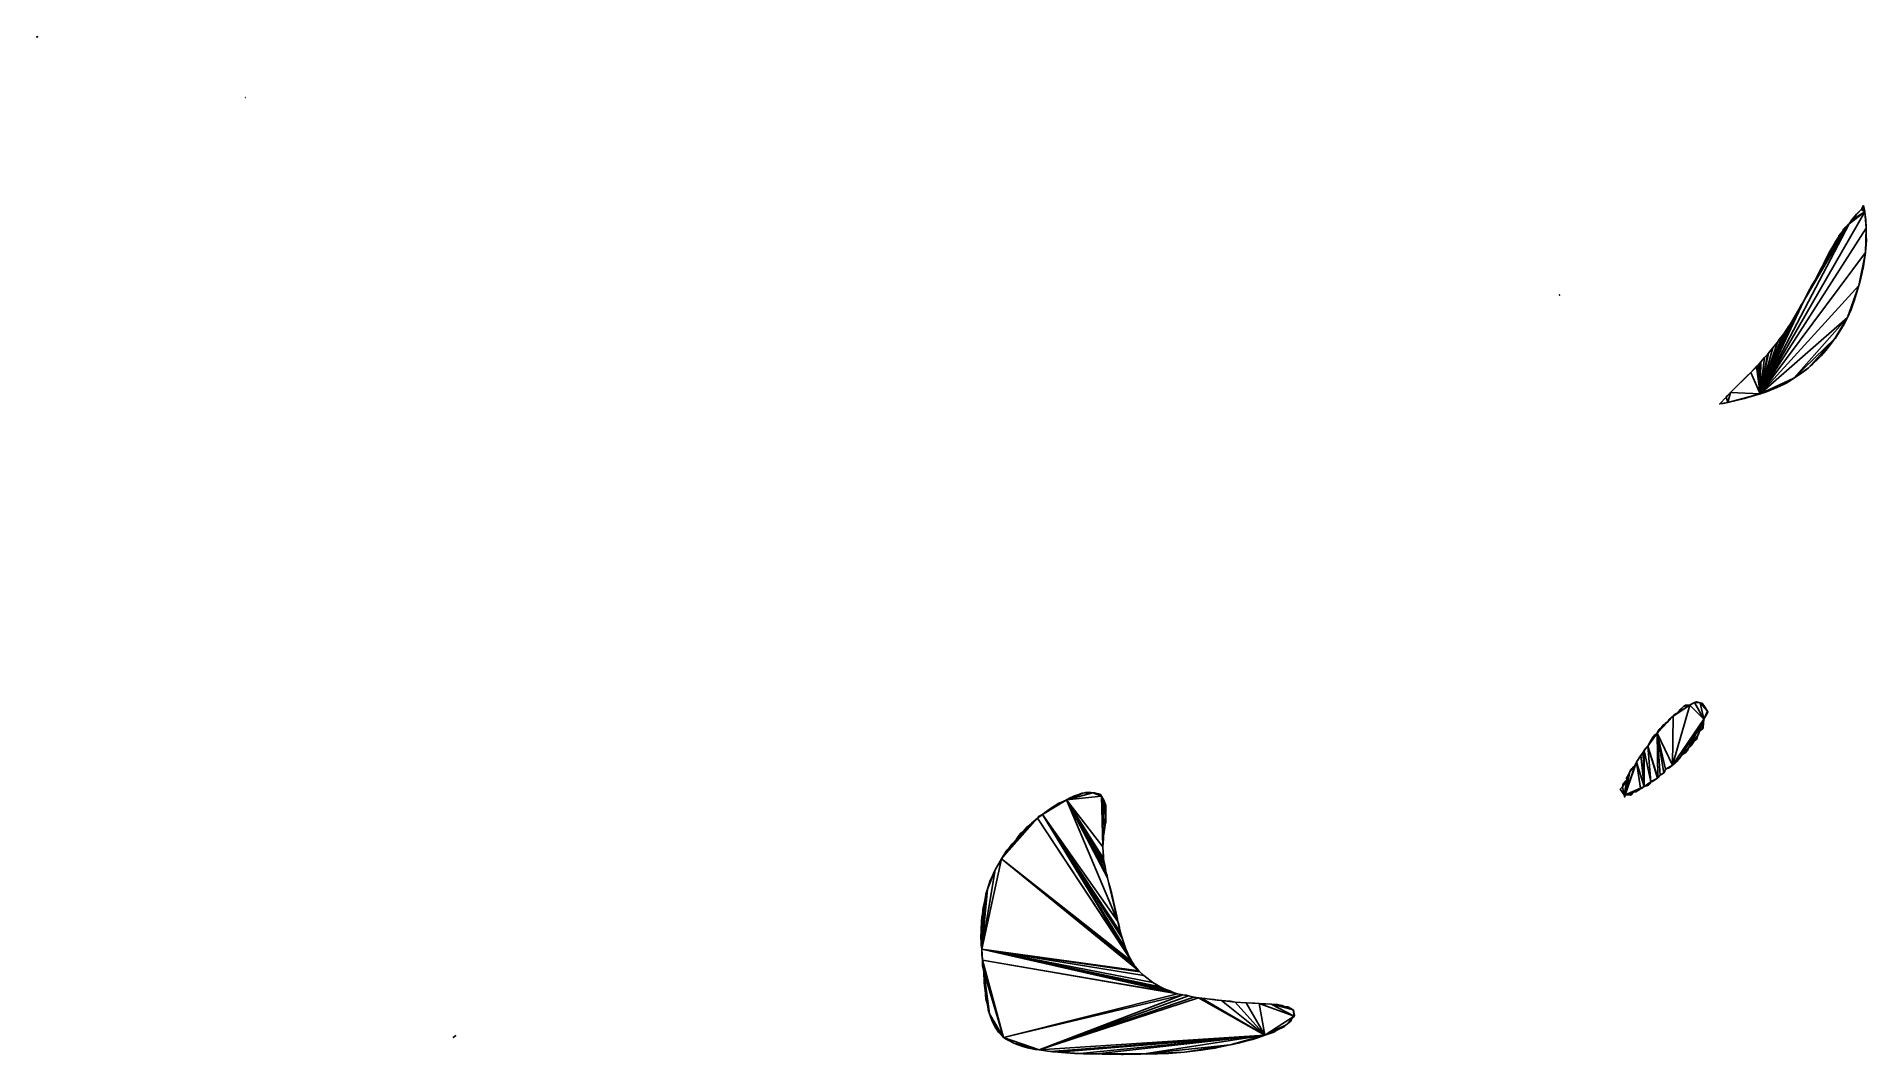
# Model space of a CAD drawing. Extents: x -81 to 92, y -86 to 10.
import ezdxf

# ---------------------------------------------------------------- set-up
doc = ezdxf.new("R2010")
doc.units = 0

msp = doc.modelspace()

# ---------------------------------------------------------------- linework, layer by layer
for points in [[(-81.24, 9.95, 109.96), (-81.32, 9.92, 110), (-81.2, 9.97, 110)], [(-61.59, 4.2, 109.94), (-61.59, 4.21, 110), (-61.59, 4.2, 110)], [(81.54, -23.81, 110), (91.57, -8.14, 110), (91.44, -6.59, 110)], [(81.54, -23.81, 110), (91.44, -6.59, 110), (89.94, -7.72, 110)], [(91.44, -6.59, 110), (90.2, -7.37, 110), (89.94, -7.72, 110)], [(91.09, -6.38, 110), (90.66, -6.83, 110), (90.2, -7.37, 110)], [(91.44, -6.59, 110), (91.09, -6.38, 110), (90.2, -7.37, 110)], [(91.44, -6.59, 110), (91.14, -6.31, 110), (91.09, -6.38, 110)], [(91.19, -6.21, 110), (91.15, -6.28, 110), (91.14, -6.31, 110)], [(91.44, -6.59, 110), (91.19, -6.21, 110), (91.14, -6.31, 110)], [(91.44, -6.59, 110), (91.31, -6, 110), (91.19, -6.21, 110)], [(91.44, -6.59, 110), (91.43, -6.57, 110), (91.31, -6, 110)], [(91.54, -7.37, 110), (91.53, -7.36, 110), (91.44, -6.59, 110)], [(91.57, -8.14, 110), (91.54, -7.37, 110), (91.44, -6.59, 110)], [(81.54, -23.81, 110), (89.94, -7.72, 110), (85.66, -15.02, 110)], [(81.54, -23.81, 110), (91.5, -10.43, 110), (91.57, -8.14, 110)], [(89.94, -7.72, 110), (86.79, -12.96, 110), (85.66, -15.02, 110)], [(89.94, -7.72, 110), (87.35, -11.9, 110), (86.79, -12.96, 110)], [(89.94, -7.72, 110), (87.52, -11.59, 110), (87.35, -11.9, 110)], [(89.94, -7.72, 110), (89.32, -8.45, 110), (87.52, -11.59, 110)], [(89.32, -8.45, 110), (88.94, -8.98, 110), (87.52, -11.59, 110)], [(89.32, -8.45, 110), (88.99, -8.86, 110), (88.94, -8.98, 110)], [(89.94, -7.72, 110), (89.63, -8.03, 110), (89.32, -8.45, 110)], [(89.63, -8.03, 110), (89.39, -8.34, 110), (89.32, -8.45, 110)], [(89.63, -8.03, 110), (89.43, -8.25, 110), (89.39, -8.34, 110)], [(89.94, -7.72, 110), (89.82, -7.82, 110), (89.63, -8.03, 110)], [(90.2, -7.37, 110), (90.17, -7.41, 110), (89.94, -7.72, 110)], [(90.17, -7.41, 110), (90.15, -7.44, 110), (89.94, -7.72, 110)], [(90.17, -7.41, 110), (90.16, -7.42, 110), (90.15, -7.44, 110)], [(91.5, -10.43, 110), (91.57, -8.91, 110), (91.57, -8.14, 110)], [(91.57, -8.14, 110), (91.57, -8.13, 110), (91.54, -7.37, 110)], [(91.57, -8.91, 110), (91.57, -8.9, 110), (91.57, -8.14, 110)], [(88.94, -8.98, 110), (88.4, -9.89, 110), (87.52, -11.59, 110)], [(88.4, -9.89, 110), (88.06, -10.44, 110), (87.52, -11.59, 110)], [(88.94, -8.98, 110), (88.7, -9.37, 110), (88.4, -9.89, 110)], [(91.5, -10.43, 110), (91.58, -9.29, 110), (91.57, -8.91, 110)], [(91.5, -10.43, 110), (91.56, -9.67, 110), (91.58, -9.29, 110)], [(81.54, -23.81, 110), (91.5, -10.44, 110), (91.5, -10.43, 110)], [(81.54, -23.81, 110), (90.88, -13.57, 110), (91.5, -10.44, 110)], [(87.35, -11.9, 110), (86.96, -12.63, 110), (86.79, -12.96, 110)], [(87.35, -11.9, 110), (87.22, -12.11, 110), (86.96, -12.63, 110)], [(88.06, -10.44, 110), (87.78, -11, 110), (87.52, -11.59, 110)], [(87.78, -11, 110), (87.54, -11.53, 110), (87.52, -11.59, 110)], [(90.88, -13.57, 110), (91.25, -12.03, 110), (91.5, -10.44, 110)], [(90.88, -13.57, 110), (91.1, -12.74, 110), (91.25, -12.03, 110)], [(91.25, -12.03, 110), (91.27, -11.97, 110), (91.5, -10.44, 110)], [(91.5, -10.44, 110), (91.5, -10.44, 110), (91.5, -10.43, 110)], [(91.5, -10.44, 110), (91.5, -10.44, 110), (91.5, -10.43, 110)], [(91.5, -10.44, 110), (91.5, -10.44, 110), (91.5, -10.44, 110)], [(81.54, -23.81, 110), (89.79, -16.59, 110), (90.88, -13.57, 110)], [(86.79, -12.96, 110), (86.25, -13.92, 110), (85.66, -15.02, 110)], [(86.79, -12.96, 110), (86.47, -13.51, 110), (86.25, -13.92, 110)], [(87.22, -12.11, 110), (87.02, -12.49, 110), (86.96, -12.63, 110)], [(89.79, -16.59, 110), (90.42, -15.02, 110), (90.88, -13.57, 110)], [(90.42, -15.02, 110), (90.44, -14.95, 110), (90.88, -13.57, 110)], [(90.88, -13.57, 110), (90.9, -13.52, 110), (91.1, -12.74, 110)], [(62.58, -14.44, 110), (62.58, -14.44, 109.99), (62.59, -14.48, 110)], [(81.54, -23.81, 110), (85.66, -15.02, 110), (85.23, -15.78, 110)], [(85.66, -15.02, 110), (85.55, -15.22, 110), (85.23, -15.78, 110)], [(85.55, -15.22, 110), (85.46, -15.37, 110), (85.23, -15.78, 110)], [(86.25, -13.92, 110), (86.09, -14.19, 110), (85.66, -15.02, 110)], [(89.79, -16.59, 110), (90.33, -15.26, 110), (90.42, -15.02, 110)], [(89.79, -16.59, 110), (90.13, -15.83, 110), (90.33, -15.26, 110)], [(90.33, -15.26, 110), (90.38, -15.12, 110), (90.42, -15.02, 110)], [(81.54, -23.81, 110), (85.23, -15.78, 110), (84.64, -16.8, 110)], [(81.54, -23.81, 110), (84.74, -22.32, 110), (89.79, -16.59, 110)], [(81.54, -23.81, 110), (84.64, -16.8, 110), (84.4, -17.17, 110)], [(84.4, -17.17, 110), (84.05, -17.7, 110), (81.54, -23.81, 110)], [(84.4, -17.17, 110), (84.22, -17.43, 110), (84.05, -17.7, 110)], [(85.23, -15.78, 110), (84.93, -16.28, 110), (84.64, -16.8, 110)], [(84.93, -16.28, 110), (84.75, -16.6, 110), (84.64, -16.8, 110)], [(84.93, -16.28, 110), (84.93, -16.28, 110), (84.64, -16.8, 110)], [(84.74, -22.32, 110), (88.6, -18.58, 110), (89.79, -16.59, 110)], [(88.6, -18.58, 110), (89.22, -17.64, 110), (89.79, -16.59, 110)], [(89.22, -17.64, 110), (89.39, -17.36, 110), (89.79, -16.59, 110)], [(89.79, -16.59, 110), (89.99, -16.15, 110), (90.13, -15.83, 110)], [(84.05, -17.7, 110), (83.77, -18.12, 110), (81.54, -23.81, 110)], [(83.77, -18.12, 110), (83.63, -18.31, 110), (81.54, -23.81, 110)], [(83.63, -18.31, 110), (83.17, -18.91, 110), (81.54, -23.81, 110)], [(83.17, -18.91, 110), (82.74, -19.45, 110), (81.54, -23.81, 110)], [(83.17, -18.91, 110), (82.89, -19.26, 110), (82.74, -19.45, 110)], [(83.63, -18.31, 110), (83.35, -18.66, 110), (83.17, -18.91, 110)], [(84.05, -17.7, 110), (83.86, -17.97, 110), (83.77, -18.12, 110)], [(84.74, -22.32, 110), (86.11, -21.33, 110), (88.6, -18.58, 110)], [(86.11, -21.33, 110), (87.3, -20.2, 110), (88.6, -18.58, 110)], [(87.3, -20.2, 110), (88.38, -18.9, 110), (88.6, -18.58, 110)], [(87.3, -20.2, 110), (87.74, -19.7, 110), (88.38, -18.9, 110)], [(88.6, -18.58, 110), (88.75, -18.39, 110), (89.22, -17.64, 110)], [(88.6, -18.58, 110), (88.65, -18.53, 110), (88.75, -18.39, 110)], [(82.74, -19.45, 110), (82.32, -19.97, 110), (81.54, -23.81, 110)], [(82.32, -19.97, 110), (82.23, -20.07, 110), (81.54, -23.81, 110)], [(82.23, -20.07, 110), (81.96, -20.38, 110), (81.54, -23.81, 110)], [(81.96, -20.38, 110), (81.62, -20.77, 110), (81.54, -23.81, 110)], [(81.96, -20.38, 110), (81.89, -20.46, 110), (81.62, -20.77, 110)], [(82.74, -19.45, 110), (82.4, -19.86, 110), (82.32, -19.97, 110)], [(86.11, -21.33, 110), (86.5, -21, 110), (87.3, -20.2, 110)], [(86.5, -21, 110), (87.05, -20.46, 110), (87.3, -20.2, 110)], [(80.65, -21.79, 110), (79.59, -22.83, 110), (78.75, -23.68, 110)], [(80.65, -21.79, 110), (78.75, -23.68, 110), (81.54, -23.81, 110)], [(80.65, -21.79, 110), (79.98, -22.44, 110), (79.59, -22.83, 110)], [(79.98, -22.44, 110), (79.86, -22.54, 110), (79.59, -22.83, 110)], [(80.65, -21.79, 110), (80.28, -22.12, 110), (79.98, -22.44, 110)], [(81.2, -21.22, 110), (81, -21.43, 110), (80.65, -21.79, 110)], [(81.2, -21.22, 110), (80.65, -21.79, 110), (81.54, -23.81, 110)], [(81, -21.43, 110), (80.91, -21.5, 110), (80.65, -21.79, 110)], [(81.31, -21.11, 110), (81.2, -21.22, 110), (81.54, -23.81, 110)], [(81.45, -20.95, 110), (81.31, -21.11, 110), (81.31, -21.11, 110)], [(81.45, -20.95, 110), (81.31, -21.11, 110), (81.54, -23.81, 110)], [(81.62, -20.77, 110), (81.45, -20.95, 110), (81.54, -23.81, 110)], [(81.54, -23.81, 110), (82.44, -23.5, 110), (84.74, -22.32, 110)], [(82.44, -23.5, 110), (83.86, -22.86, 110), (84.74, -22.32, 110)], [(83.86, -22.86, 110), (84.12, -22.73, 110), (84.74, -22.32, 110)], [(84.12, -22.73, 110), (84.23, -22.66, 110), (84.74, -22.32, 110)], [(84.74, -22.32, 110), (84.8, -22.29, 110), (86.11, -21.33, 110)], [(84.74, -22.32, 110), (84.79, -22.29, 110), (84.8, -22.29, 110)], [(84.8, -22.29, 110), (85.26, -21.97, 110), (86.11, -21.33, 110)], [(84.8, -22.29, 110), (84.83, -22.27, 110), (85.26, -21.97, 110)], [(85.26, -21.97, 110), (85.91, -21.49, 110), (86.11, -21.33, 110)], [(86.11, -21.33, 110), (86.27, -21.2, 110), (86.5, -21, 110)], [(78.32, -24.11, 110), (77.73, -24.74, 110), (77.73, -24.75, 110)], [(78.32, -24.11, 110), (77.73, -24.75, 110), (78.5, -24.61, 110)], [(78.75, -23.68, 110), (78.45, -23.97, 110), (78.32, -24.11, 110)], [(78.75, -23.68, 110), (78.32, -24.11, 110), (78.5, -24.61, 110)], [(78.75, -23.68, 110), (78.5, -24.61, 110), (81.54, -23.81, 110)], [(78.5, -24.61, 110), (80.25, -24.17, 110), (81.54, -23.81, 110)], [(78.5, -24.61, 110), (80.07, -24.23, 110), (80.25, -24.17, 110)], [(79.59, -22.83, 110), (79.37, -23.05, 110), (78.75, -23.68, 110)], [(79.37, -23.05, 110), (79.06, -23.36, 110), (78.75, -23.68, 110)], [(79.59, -22.83, 110), (79.49, -22.93, 110), (79.37, -23.05, 110)], [(81.54, -23.81, 110), (81.65, -23.78, 110), (82.44, -23.5, 110)], [(81.54, -23.81, 110), (81.6, -23.79, 110), (81.65, -23.78, 110)], [(81.65, -23.78, 110), (82.04, -23.65, 110), (82.44, -23.5, 110)], [(82.44, -23.5, 110), (83.07, -23.23, 110), (83.86, -22.86, 110)], [(83.86, -22.86, 110), (84.1, -22.74, 110), (84.12, -22.73, 110)], [(77.73, -24.75, 110), (78.05, -24.7, 110), (78.5, -24.61, 110)], [(78.5, -24.61, 110), (78.96, -24.5, 110), (80.07, -24.23, 110)], [(73.27, -58.89, 110), (76.23, -54.55, 110), (74.9, -53.23, 110)], [(73.27, -58.89, 110), (74.9, -53.23, 110), (73.33, -54.26, 110)], [(74.9, -53.23, 110), (73.75, -53.94, 110), (73.33, -54.26, 110)], [(74.9, -53.23, 110), (74.31, -53.34, 110), (73.75, -53.94, 110)], [(74.31, -53.34, 110), (73.97, -53.63, 110), (73.75, -53.94, 110)], [(74.9, -53.23, 110), (74.49, -53.23, 110), (74.31, -53.34, 110)], [(75.35, -52.97, 110), (75.01, -53.12, 110), (74.9, -53.23, 110)], [(76.23, -54.55, 110), (75.35, -52.97, 110), (74.9, -53.23, 110)], [(75.89, -53, 110), (75.54, -52.9, 110), (75.35, -52.97, 110)], [(76.23, -54.55, 110), (75.89, -53, 110), (75.35, -52.97, 110)], [(76.58, -53.8, 110), (76.06, -53.04, 110), (75.89, -53, 110)], [(76.23, -54.55, 110), (76.58, -53.8, 110), (75.89, -53, 110)], [(76.58, -53.8, 110), (76.29, -53.34, 110), (76.06, -53.04, 110)], [(73.33, -54.26, 110), (72.82, -54.79, 110), (71.81, -55.88, 110)], [(73.27, -58.89, 110), (73.33, -54.26, 110), (71.81, -55.88, 110)], [(72.82, -54.79, 110), (72.53, -55.02, 110), (71.81, -55.88, 110)], [(72.53, -55.02, 110), (72.41, -55.09, 110), (71.81, -55.88, 110)], [(72.41, -55.09, 110), (72.08, -55.42, 110), (71.81, -55.88, 110)], [(72.82, -54.79, 110), (72.63, -54.9, 110), (72.53, -55.02, 110)], [(73.33, -54.26, 110), (72.93, -54.58, 110), (72.82, -54.79, 110)], [(73.33, -54.26, 110), (73.12, -54.38, 110), (72.93, -54.58, 110)], [(73.27, -58.89, 110), (74.03, -58.1, 110), (76.23, -54.55, 110)], [(73.75, -53.94, 110), (73.36, -54.21, 110), (73.33, -54.26, 110)], [(73.75, -53.94, 110), (73.62, -54.03, 110), (73.36, -54.21, 110)], [(74.03, -58.1, 110), (74.77, -57.27, 110), (76.23, -54.55, 110)], [(74.77, -57.27, 110), (75.66, -56.07, 110), (76.23, -54.55, 110)], [(75.66, -56.07, 110), (75.82, -55.7, 110), (76.23, -54.55, 110)], [(75.82, -55.7, 110), (76.09, -55.46, 110), (76.23, -54.55, 110)], [(76.09, -55.46, 110), (76.16, -55.33, 110), (76.23, -54.55, 110)], [(76.09, -55.46, 110), (76.12, -55.42, 110), (76.16, -55.33, 110)], [(76.23, -54.55, 110), (76.6, -53.88, 110), (76.58, -53.8, 110)], [(76.23, -54.55, 110), (76.59, -53.89, 110), (76.6, -53.88, 110)], [(76.23, -54.55, 110), (76.58, -53.94, 110), (76.59, -53.89, 110)], [(76.6, -53.88, 110), (76.6, -53.86, 110), (76.58, -53.8, 110)], [(71.81, -55.88, 110), (71.75, -55.95, 110), (70.94, -57.09, 110)], [(71.81, -55.88, 110), (70.94, -57.09, 110), (71.86, -60.1, 110)], [(71.75, -55.95, 110), (71.27, -56.47, 110), (70.94, -57.09, 110)], [(71.27, -56.47, 110), (71.14, -56.69, 110), (70.94, -57.09, 110)], [(71.75, -55.95, 110), (71.52, -56.11, 110), (71.27, -56.47, 110)], [(71.52, -56.11, 110), (71.36, -56.32, 110), (71.27, -56.47, 110)], [(72.08, -55.42, 110), (72, -55.54, 110), (71.81, -55.88, 110)], [(72, -55.54, 110), (71.88, -55.73, 110), (71.81, -55.88, 110)], [(71.81, -55.88, 110), (71.86, -60.1, 110), (72.11, -59.83, 110)], [(71.81, -55.88, 110), (72.11, -59.83, 110), (72.43, -59.63, 110)], [(71.81, -55.88, 110), (72.43, -59.63, 110), (72.61, -59.28, 110)], [(71.81, -55.88, 110), (72.61, -59.28, 110), (73.27, -58.89, 110)], [(74.77, -57.27, 110), (75.26, -56.72, 110), (75.66, -56.07, 110)], [(74.77, -57.27, 110), (75.04, -57.01, 110), (75.26, -56.72, 110)], [(74.77, -57.27, 110), (75.01, -57.05, 110), (75.04, -57.01, 110)], [(75.04, -57.01, 110), (75.07, -56.99, 110), (75.26, -56.72, 110)], [(75.26, -56.72, 110), (75.53, -56.46, 110), (75.66, -56.07, 110)], [(75.26, -56.72, 110), (75.53, -56.47, 110), (75.53, -56.46, 110)], [(75.53, -56.46, 110), (75.54, -56.46, 110), (75.66, -56.07, 110)], [(75.66, -56.07, 110), (75.74, -55.95, 110), (75.82, -55.7, 110)], [(75.82, -55.7, 110), (76.06, -55.51, 110), (76.09, -55.46, 110)], [(69.86, -58.62, 110), (69.69, -58.97, 110), (68.78, -61.71, 110)], [(69.86, -58.62, 110), (68.78, -61.71, 110), (70.24, -61.08, 110)], [(69.86, -58.62, 110), (69.8, -58.74, 110), (69.69, -58.97, 110)], [(70.28, -57.99, 110), (70.24, -58.03, 110), (69.86, -58.62, 110)], [(70.28, -57.99, 110), (69.86, -58.62, 110), (70.58, -60.91, 110)], [(70.24, -58.03, 110), (69.88, -58.56, 110), (69.86, -58.62, 110)], [(69.86, -58.62, 110), (70.24, -61.08, 110), (70.58, -60.91, 110)], [(70.48, -57.68, 110), (70.32, -57.91, 110), (70.28, -57.99, 110)], [(70.48, -57.68, 110), (70.28, -57.99, 110), (70.58, -60.91, 110)], [(70.58, -57.51, 110), (70.48, -57.68, 110), (70.58, -60.91, 110)], [(70.94, -57.09, 110), (70.84, -57.19, 110), (70.58, -57.51, 110)], [(70.94, -57.09, 110), (70.58, -57.51, 110), (71.2, -60.48, 110)], [(70.84, -57.19, 110), (70.67, -57.34, 110), (70.58, -57.51, 110)], [(70.58, -57.51, 110), (70.58, -60.91, 110), (71.2, -60.48, 110)], [(70.94, -57.09, 110), (71.2, -60.48, 110), (71.84, -60.12, 110)], [(70.94, -57.09, 110), (71.84, -60.12, 110), (71.86, -60.1, 110)], [(73.27, -58.89, 110), (73.55, -58.66, 110), (74.03, -58.1, 110)], [(73.27, -58.89, 110), (73.45, -58.77, 110), (73.55, -58.66, 110)], [(73.55, -58.66, 110), (73.8, -58.39, 110), (74.03, -58.1, 110)], [(73.55, -58.66, 110), (73.68, -58.56, 110), (73.8, -58.39, 110)], [(73.8, -58.39, 110), (73.97, -58.21, 110), (74.03, -58.1, 110)], [(74.03, -58.1, 110), (74.3, -57.84, 110), (74.77, -57.27, 110)], [(74.03, -58.1, 110), (74.12, -58.03, 110), (74.3, -57.84, 110)], [(74.3, -57.84, 110), (74.59, -57.61, 110), (74.77, -57.27, 110)], [(74.3, -57.84, 110), (74.49, -57.72, 110), (74.59, -57.61, 110)], [(74.59, -57.61, 110), (74.67, -57.51, 110), (74.77, -57.27, 110)], [(68.96, -60.33, 110), (68.61, -60.64, 110), (68.54, -60.96, 110)], [(68.96, -60.33, 110), (68.54, -60.96, 110), (68.7, -61.69, 110)], [(68.96, -60.33, 110), (68.75, -60.46, 110), (68.61, -60.64, 110)], [(69.24, -59.54, 110), (68.96, -60.33, 110), (68.7, -61.69, 110)], [(69.24, -59.54, 110), (68.7, -61.69, 110), (68.78, -61.71, 110)], [(69.69, -58.97, 110), (69.24, -59.54, 110), (68.78, -61.71, 110)], [(69, -59.98, 110), (68.92, -60.12, 110), (68.96, -60.33, 110)], [(69.24, -59.54, 110), (69, -59.98, 110), (68.96, -60.33, 110)], [(69.24, -59.54, 110), (69.22, -59.57, 110), (69, -59.98, 110)], [(69.22, -59.57, 110), (69.19, -59.6, 110), (69, -59.98, 110)], [(69.69, -58.97, 110), (69.54, -59.08, 110), (69.24, -59.54, 110)], [(69.54, -59.08, 110), (69.41, -59.21, 110), (69.24, -59.54, 110)], [(69.41, -59.21, 110), (69.27, -59.44, 110), (69.24, -59.54, 110)], [(70.58, -60.91, 110), (71.14, -60.64, 110), (71.2, -60.48, 110)], [(71.2, -60.48, 110), (71.55, -60.31, 110), (71.84, -60.12, 110)], [(71.2, -60.48, 110), (71.36, -60.45, 110), (71.55, -60.31, 110)], [(71.86, -60.1, 110), (71.88, -60.08, 110), (72.11, -59.83, 110)], [(72.11, -59.83, 110), (72.41, -59.66, 110), (72.43, -59.63, 110)], [(72.43, -59.63, 110), (72.46, -59.6, 110), (72.61, -59.28, 110)], [(72.61, -59.28, 110), (72.97, -59.12, 110), (73.27, -58.89, 110)], [(72.61, -59.28, 110), (72.93, -59.16, 110), (72.97, -59.12, 110)], [(72.97, -59.12, 110), (73.05, -59.08, 110), (73.27, -58.89, 110)], [(16.01, -62.18, 110), (15.96, -62.21, 110), (13.74, -63.56, 110)], [(16.01, -62.18, 110), (13.74, -63.56, 110), (20.85, -73.69, 110)], [(15.96, -62.21, 110), (15.46, -62.44, 110), (13.74, -63.56, 110)], [(18.48, -61.51, 110), (17.53, -61.54, 110), (16.01, -62.18, 110)], [(19.31, -61.83, 110), (18.48, -61.51, 110), (16.01, -62.18, 110)], [(17.53, -61.54, 110), (17.08, -61.7, 110), (16.01, -62.18, 110)], [(17.08, -61.7, 110), (16.77, -61.79, 110), (16.01, -62.18, 110)], [(16.77, -61.79, 110), (16.22, -62.04, 110), (16.01, -62.18, 110)], [(19.31, -61.83, 110), (16.01, -62.18, 110), (19.44, -66.62, 110)], [(16.01, -62.18, 110), (20.85, -73.69, 110), (19.86, -69.56, 110)], [(16.01, -62.18, 110), (19.86, -69.56, 110), (19.73, -68.99, 110)], [(16.01, -62.18, 110), (19.73, -68.99, 110), (19.66, -68.47, 110)], [(16.01, -62.18, 110), (19.66, -68.47, 110), (19.53, -67.95, 110)], [(16.01, -62.18, 110), (19.53, -67.95, 110), (19.5, -67.71, 110)], [(16.01, -62.18, 110), (19.5, -67.71, 110), (19.44, -66.62, 110)], [(17.53, -61.54, 110), (17.47, -61.55, 110), (17.08, -61.7, 110)], [(18.13, -61.44, 110), (17.82, -61.47, 110), (17.53, -61.54, 110)], [(18.48, -61.51, 110), (18.13, -61.44, 110), (17.53, -61.54, 110)], [(19.17, -61.63, 110), (18.65, -61.5, 110), (18.48, -61.51, 110)], [(19.25, -61.69, 110), (19.17, -61.63, 110), (18.48, -61.51, 110)], [(19.31, -61.83, 110), (19.25, -61.69, 110), (18.48, -61.51, 110)], [(19.71, -62.71, 110), (19.52, -62.21, 110), (19.31, -61.83, 110)], [(19.71, -62.73, 110), (19.71, -62.71, 110), (19.31, -61.83, 110)], [(19.71, -62.75, 110), (19.71, -62.73, 110), (19.31, -61.83, 110)], [(19.73, -63.28, 110), (19.71, -62.75, 110), (19.31, -61.83, 110)], [(19.71, -63.79, 110), (19.73, -63.28, 110), (19.31, -61.83, 110)], [(19.31, -61.83, 110), (19.44, -66.62, 110), (19.48, -65.6, 110)], [(19.61, -64.74, 110), (19.71, -63.79, 110), (19.31, -61.83, 110)], [(19.48, -65.6, 110), (19.61, -64.74, 110), (19.31, -61.83, 110)], [(68.54, -60.96, 110), (68.32, -61.16, 110), (68.7, -61.69, 110)], [(68.7, -61.69, 110), (68.75, -61.92, 110), (68.78, -61.71, 110)], [(68.78, -61.71, 110), (70.19, -61.16, 110), (70.24, -61.08, 110)], [(68.78, -61.71, 110), (69.56, -61.45, 110), (70.19, -61.16, 110)], [(68.78, -61.71, 110), (69.36, -61.69, 110), (69.56, -61.45, 110)], [(68.78, -61.71, 110), (69.27, -61.74, 110), (69.36, -61.69, 110)], [(69.56, -61.45, 110), (69.8, -61.43, 110), (70.19, -61.16, 110)], [(70.24, -61.08, 110), (70.32, -61.1, 110), (70.58, -60.91, 110)], [(70.58, -60.91, 110), (70.99, -60.79, 110), (71.14, -60.64, 110)], [(70.58, -60.91, 110), (70.84, -60.85, 110), (70.99, -60.79, 110)], [(13.25, -63.92, 110), (12.48, -64.6, 110), (9.87, -67.76, 110)], [(13.25, -63.92, 110), (9.87, -67.76, 110), (22.18, -77.47, 110)], [(13.25, -63.92, 110), (12.68, -64.37, 110), (12.48, -64.6, 110)], [(13.74, -63.56, 110), (13.43, -63.72, 110), (13.25, -63.92, 110)], [(13.74, -63.56, 110), (13.25, -63.92, 110), (22.1, -77.34, 110)], [(13.43, -63.72, 110), (13.4, -63.74, 110), (13.25, -63.92, 110)], [(13.25, -63.92, 110), (22.18, -77.47, 110), (22.1, -77.34, 110)], [(15.46, -62.44, 110), (15.29, -62.5, 110), (13.74, -63.56, 110)], [(15.29, -62.5, 110), (14.5, -63, 110), (13.74, -63.56, 110)], [(14.5, -63, 110), (14.13, -63.26, 110), (13.74, -63.56, 110)], [(14.13, -63.26, 110), (13.95, -63.37, 110), (13.74, -63.56, 110)], [(13.74, -63.56, 110), (22.1, -77.34, 110), (21.84, -76.82, 110)], [(13.74, -63.56, 110), (21.84, -76.82, 110), (21.61, -76.29, 110)], [(13.74, -63.56, 110), (21.61, -76.29, 110), (21.25, -75.26, 110)], [(13.74, -63.56, 110), (21.25, -75.26, 110), (21.1, -74.71, 110)], [(13.74, -63.56, 110), (21.1, -74.71, 110), (20.85, -73.69, 110)], [(19.61, -64.74, 110), (19.69, -64.39, 110), (19.71, -63.79, 110)], [(19.69, -64.39, 110), (19.71, -64.3, 110), (19.71, -63.79, 110)], [(19.73, -63.28, 110), (19.73, -63.25, 110), (19.71, -62.75, 110)], [(19.71, -63.79, 110), (19.72, -63.77, 110), (19.73, -63.28, 110)], [(12.48, -64.6, 110), (12.29, -64.72, 110), (9.87, -67.76, 110)], [(12.29, -64.72, 110), (11.24, -65.96, 110), (9.87, -67.76, 110)], [(12.29, -64.72, 110), (11.77, -65.25, 110), (11.24, -65.96, 110)], [(11.77, -65.25, 110), (11.67, -65.34, 110), (11.24, -65.96, 110)], [(11.67, -65.34, 110), (11.44, -65.63, 110), (11.24, -65.96, 110)], [(12.29, -64.72, 110), (12.18, -64.82, 110), (11.77, -65.25, 110)], [(19.44, -66.62, 110), (19.49, -65.86, 110), (19.48, -65.6, 110)], [(19.48, -65.6, 110), (19.55, -65.2, 110), (19.61, -64.74, 110)], [(19.48, -65.6, 110), (19.54, -65.34, 110), (19.55, -65.2, 110)], [(19.55, -65.2, 110), (19.61, -64.82, 110), (19.61, -64.74, 110)], [(11.24, -65.96, 110), (10.6, -66.68, 110), (9.87, -67.76, 110)], [(10.6, -66.68, 110), (10.35, -66.95, 110), (9.87, -67.76, 110)], [(10.35, -66.95, 110), (10.3, -67.02, 110), (9.87, -67.76, 110)], [(10.3, -67.02, 110), (9.95, -67.6, 110), (9.87, -67.76, 110)], [(10.6, -66.68, 110), (10.38, -66.91, 110), (10.35, -66.95, 110)], [(11.24, -65.96, 110), (10.82, -66.38, 110), (10.6, -66.68, 110)], [(19.44, -66.62, 110), (19.47, -66.13, 110), (19.49, -65.86, 110)], [(19.5, -67.71, 110), (19.47, -67.16, 110), (19.44, -66.62, 110)], [(19.5, -67.71, 110), (19.5, -67.43, 110), (19.47, -67.16, 110)], [(9.87, -67.76, 110), (9.26, -68.78, 110), (8.01, -76.3, 110)], [(9.87, -67.76, 110), (8.01, -76.3, 110), (22.83, -78.33, 110)], [(9.26, -68.78, 110), (8.55, -70.61, 110), (8.01, -76.3, 110)], [(9.26, -68.78, 110), (8.97, -69.46, 110), (8.55, -70.61, 110)], [(9.26, -68.78, 110), (9.15, -68.99, 110), (8.97, -69.46, 110)], [(9.87, -67.76, 110), (9.78, -67.91, 110), (9.26, -68.78, 110)], [(9.78, -67.91, 110), (9.56, -68.25, 110), (9.26, -68.78, 110)], [(9.87, -67.76, 110), (22.83, -78.33, 110), (22.51, -77.97, 110)], [(9.87, -67.76, 110), (22.51, -77.97, 110), (22.43, -77.87, 110)], [(9.87, -67.76, 110), (22.43, -77.87, 110), (22.18, -77.47, 110)], [(19.66, -68.47, 110), (19.65, -68.43, 110), (19.53, -67.95, 110)], [(19.73, -68.99, 110), (19.69, -68.7, 110), (19.66, -68.47, 110)], [(19.86, -69.56, 110), (19.83, -69.35, 110), (19.73, -68.99, 110)], [(8.55, -70.61, 110), (8.29, -71.68, 110), (8.01, -76.3, 110)], [(8.55, -70.61, 110), (8.38, -71.17, 110), (8.29, -71.68, 110)], [(8.55, -70.61, 110), (8.38, -71.08, 110), (8.38, -71.17, 110)], [(8.97, -69.46, 110), (8.8, -69.81, 110), (8.55, -70.61, 110)], [(8.8, -69.81, 110), (8.62, -70.33, 110), (8.55, -70.61, 110)], [(19.99, -70.04, 110), (19.95, -69.81, 110), (19.86, -69.56, 110)], [(20.85, -73.69, 110), (19.99, -70.04, 110), (19.86, -69.56, 110)], [(20.27, -71.08, 110), (20.08, -70.36, 110), (19.99, -70.04, 110)], [(20.85, -73.69, 110), (20.27, -71.08, 110), (19.99, -70.04, 110)], [(20.27, -71.08, 110), (20.16, -70.63, 110), (20.08, -70.36, 110)], [(20.27, -71.08, 110), (20.24, -70.95, 110), (20.16, -70.63, 110)], [(8.29, -71.68, 110), (8.11, -72.49, 110), (8.01, -76.3, 110)], [(8.11, -72.49, 110), (8.08, -72.72, 110), (8.01, -76.3, 110)], [(8.11, -72.49, 110), (8.09, -72.58, 110), (8.08, -72.72, 110)], [(8.29, -71.68, 110), (8.12, -72.38, 110), (8.11, -72.49, 110)], [(8.38, -71.17, 110), (8.34, -71.34, 110), (8.29, -71.68, 110)], [(20.52, -72.19, 110), (20.28, -71.16, 110), (20.27, -71.08, 110)], [(20.74, -73.17, 110), (20.52, -72.19, 110), (20.27, -71.08, 110)], [(20.85, -73.69, 110), (20.74, -73.17, 110), (20.27, -71.08, 110)], [(20.52, -72.19, 110), (20.48, -71.9, 110), (20.28, -71.16, 110)], [(20.74, -73.17, 110), (20.61, -72.55, 110), (20.52, -72.19, 110)], [(7.96, -73.69, 110), (7.91, -75.26, 110), (7.93, -75.54, 110)], [(7.96, -73.69, 110), (7.93, -75.54, 110), (8.01, -76.3, 110)], [(8.03, -73.17, 110), (8.01, -73.27, 110), (7.96, -73.69, 110)], [(8.03, -73.17, 110), (7.96, -73.69, 110), (8.01, -76.3, 110)], [(8.01, -73.27, 110), (7.99, -73.39, 110), (7.96, -73.69, 110)], [(8.08, -72.72, 110), (8.03, -73.17, 110), (8.01, -76.3, 110)], [(20.85, -73.69, 110), (20.81, -73.48, 110), (20.74, -73.17, 110)], [(21.05, -74.54, 110), (20.93, -73.95, 110), (20.85, -73.69, 110)], [(21.1, -74.71, 110), (21.05, -74.54, 110), (20.85, -73.69, 110)], [(21.05, -74.54, 110), (21, -74.25, 110), (20.93, -73.95, 110)], [(7.93, -75.54, 110), (7.94, -75.78, 110), (8.01, -76.3, 110)], [(7.94, -75.78, 110), (7.95, -75.91, 110), (8.01, -76.3, 110)], [(7.95, -75.91, 110), (7.96, -76.04, 110), (8.01, -76.3, 110)], [(21.25, -75.26, 110), (21.2, -75.06, 110), (21.1, -74.71, 110)], [(21.61, -76.29, 110), (21.39, -75.64, 110), (21.25, -75.26, 110)], [(8.01, -76.3, 110), (8, -76.42, 110), (8.07, -77.34, 110)], [(8, -76.42, 110), (8.01, -76.82, 110), (8.07, -77.34, 110)], [(8.01, -76.3, 110), (8.07, -77.34, 110), (26.27, -80.44, 110)], [(8.01, -76.3, 110), (26.27, -80.44, 110), (25.96, -80.31, 110)], [(8.01, -76.3, 110), (25.96, -80.31, 110), (25.39, -80.09, 110)], [(8.01, -76.3, 110), (25.39, -80.09, 110), (25.18, -80, 110)], [(8.01, -76.3, 110), (25.18, -80, 110), (24.91, -79.88, 110)], [(8.01, -76.3, 110), (24.91, -79.88, 110), (24.85, -79.85, 110)], [(8.01, -76.3, 110), (24.85, -79.85, 110), (24.16, -79.45, 110)], [(8.01, -76.3, 110), (24.16, -79.45, 110), (23.3, -78.77, 110)], [(8.01, -76.3, 110), (23.3, -78.77, 110), (22.94, -78.44, 110)], [(8.01, -76.3, 110), (22.94, -78.44, 110), (22.83, -78.33, 110)], [(8.01, -76.82, 110), (8.02, -77.01, 110), (8.07, -77.34, 110)], [(8.07, -77.34, 110), (8.05, -77.7, 110), (8.19, -78.39, 110)], [(8.05, -77.7, 110), (8.06, -77.87, 110), (8.15, -78.21, 110)], [(8.05, -77.7, 110), (8.15, -78.21, 110), (8.19, -78.39, 110)], [(8.07, -77.34, 110), (8.19, -78.39, 110), (10.06, -84.65, 110)], [(8.07, -77.34, 110), (10.06, -84.65, 110), (26.48, -80.5, 110)], [(8.07, -77.34, 110), (26.48, -80.5, 110), (26.27, -80.44, 110)], [(21.84, -76.82, 110), (21.76, -76.63, 110), (21.61, -76.29, 110)], [(22.43, -77.87, 110), (22.3, -77.66, 110), (22.18, -77.47, 110)], [(8.19, -78.39, 110), (8.21, -79.43, 110), (8.36, -80.48, 110)], [(8.19, -78.39, 110), (8.36, -80.48, 110), (8.73, -82.39, 110)], [(8.19, -78.39, 110), (8.73, -82.39, 110), (10.06, -84.65, 110)], [(8.21, -79.43, 110), (8.21, -79.43, 110), (8.36, -80.48, 110)], [(24.85, -79.85, 110), (24.55, -79.66, 110), (24.16, -79.45, 110)], [(8.36, -80.48, 110), (8.36, -80.62, 110), (8.53, -81.52, 110)], [(8.36, -80.48, 110), (8.53, -81.52, 110), (8.73, -82.39, 110)], [(8.36, -80.62, 110), (8.37, -81, 110), (8.53, -81.52, 110)], [(10.06, -84.65, 110), (27, -80.62, 110), (26.48, -80.5, 110)], [(10.06, -84.65, 110), (13.43, -85.82, 110), (27, -80.62, 110)], [(13.43, -85.82, 110), (27.52, -80.69, 110), (27, -80.62, 110)], [(13.43, -85.82, 110), (28.04, -80.82, 110), (27.52, -80.69, 110)], [(13.43, -85.82, 110), (28.46, -80.89, 110), (28.04, -80.82, 110)], [(13.43, -85.82, 110), (34.74, -84.41, 110), (28.46, -80.89, 110)], [(25.96, -80.31, 110), (25.75, -80.22, 110), (25.39, -80.09, 110)], [(27, -80.62, 110), (26.79, -80.56, 110), (26.48, -80.5, 110)], [(27.52, -80.69, 110), (27.31, -80.65, 110), (27, -80.62, 110)], [(28.04, -80.82, 110), (27.9, -80.78, 110), (27.52, -80.69, 110)], [(34.74, -84.41, 110), (28.77, -80.93, 110), (28.46, -80.89, 110)], [(29.3, -80.99, 110), (29.09, -80.96, 110), (28.77, -80.93, 110)], [(30.65, -81.15, 110), (29.3, -80.99, 110), (28.77, -80.93, 110)], [(34.74, -84.41, 110), (30.65, -81.15, 110), (28.77, -80.93, 110)], [(30.24, -81.1, 110), (29.96, -81.05, 110), (29.3, -80.99, 110)], [(30.65, -81.15, 110), (30.24, -81.1, 110), (29.3, -80.99, 110)], [(31.18, -81.19, 110), (31.02, -81.17, 110), (30.65, -81.15, 110)], [(31.93, -81.29, 110), (31.18, -81.19, 110), (30.65, -81.15, 110)], [(34.74, -84.41, 110), (31.93, -81.29, 110), (30.65, -81.15, 110)], [(31.93, -81.29, 110), (31.5, -81.22, 110), (31.18, -81.19, 110)], [(8.53, -81.52, 110), (8.57, -81.76, 110), (8.6, -81.95, 110)], [(8.53, -81.52, 110), (8.6, -81.95, 110), (8.73, -82.39, 110)], [(8.6, -81.95, 110), (8.61, -82.04, 110), (8.73, -82.39, 110)], [(8.73, -82.39, 110), (8.78, -82.52, 110), (8.82, -82.65, 110)], [(8.73, -82.39, 110), (8.82, -82.65, 110), (9.2, -83.55, 110)], [(8.73, -82.39, 110), (9.2, -83.55, 110), (10.06, -84.65, 110)], [(8.82, -82.65, 110), (8.96, -83.08, 110), (9.2, -83.55, 110)], [(34.74, -84.41, 110), (32.98, -81.36, 110), (31.93, -81.29, 110)], [(34.2, -81.43, 110), (33.59, -81.39, 110), (32.98, -81.36, 110)], [(34.74, -84.41, 110), (34.2, -81.43, 110), (32.98, -81.36, 110)], [(34.2, -81.43, 110), (33.79, -81.39, 110), (33.59, -81.39, 110)], [(35.33, -81.5, 110), (34.72, -81.45, 110), (34.2, -81.43, 110)], [(37.5, -82.62, 110), (35.33, -81.5, 110), (34.2, -81.43, 110)], [(34.74, -84.41, 110), (37.5, -82.62, 110), (34.2, -81.43, 110)], [(35.33, -81.5, 110), (34.83, -81.45, 110), (34.72, -81.45, 110)], [(34.74, -84.41, 110), (36.76, -83.45, 110), (37.5, -82.62, 110)], [(35.87, -81.52, 110), (35.35, -81.5, 110), (35.33, -81.5, 110)], [(35.9, -81.52, 110), (35.87, -81.52, 110), (35.33, -81.5, 110)], [(37.41, -82.01, 110), (35.9, -81.52, 110), (35.33, -81.5, 110)], [(37.5, -82.62, 110), (37.41, -82.01, 110), (35.33, -81.5, 110)], [(35.9, -81.52, 110), (35.87, -81.52, 110), (35.87, -81.52, 110)], [(36.57, -81.7, 110), (36.39, -81.62, 110), (35.9, -81.52, 110)], [(37.41, -82.01, 110), (36.57, -81.7, 110), (35.9, -81.52, 110)], [(37.41, -82.01, 110), (36.92, -81.75, 110), (36.57, -81.7, 110)], [(36.76, -83.45, 110), (37.27, -82.91, 110), (37.5, -82.62, 110)], [(36.76, -83.45, 110), (37.21, -83.08, 110), (37.27, -82.91, 110)], [(37.27, -82.91, 110), (37.44, -82.72, 110), (37.5, -82.62, 110)], [(37.46, -82.04, 110), (37.44, -82.02, 110), (37.41, -82.01, 110)], [(37.46, -82.06, 110), (37.46, -82.04, 110), (37.41, -82.01, 110)], [(37.5, -82.62, 110), (37.46, -82.06, 110), (37.41, -82.01, 110)], [(37.5, -82.62, 110), (37.55, -82.56, 110), (37.46, -82.06, 110)], [(-41.69, -84.45, 110), (-41.69, -84.46, 110), (-41.94, -84.64, 109.83)], [(9.2, -83.55, 110), (9.23, -83.61, 110), (9.26, -83.65, 110)], [(9.2, -83.55, 110), (9.26, -83.65, 110), (10.06, -84.65, 110)], [(9.26, -83.65, 110), (9.57, -84.13, 110), (10.06, -84.65, 110)], [(10.06, -84.65, 110), (10.29, -84.8, 110), (10.6, -84.95, 110)], [(10.06, -84.65, 110), (10.6, -84.95, 110), (11.01, -85.17, 110)], [(10.06, -84.65, 110), (11.01, -85.17, 110), (13.43, -85.82, 110)], [(13.43, -85.82, 110), (14.48, -85.95, 110), (34.74, -84.41, 110)], [(14.48, -85.95, 110), (15.21, -86.02, 110), (34.74, -84.41, 110)], [(15.21, -86.02, 110), (17.29, -86.16, 110), (34.74, -84.41, 110)], [(17.29, -86.16, 110), (18.86, -86.19, 110), (34.74, -84.41, 110)], [(18.86, -86.19, 110), (23.35, -86.19, 110), (34.74, -84.41, 110)], [(23.35, -86.19, 110), (31.47, -85.34, 110), (34.74, -84.41, 110)], [(31.47, -85.34, 110), (32.22, -85.17, 110), (34.74, -84.41, 110)], [(32.22, -85.17, 110), (33.56, -84.82, 110), (34.74, -84.41, 110)], [(33.56, -84.82, 110), (34.14, -84.65, 110), (34.74, -84.41, 110)], [(34.74, -84.41, 110), (35.87, -83.96, 110), (36.76, -83.45, 110)], [(34.74, -84.41, 110), (35.58, -84.13, 110), (35.87, -83.96, 110)], [(35.87, -83.96, 110), (36.6, -83.61, 110), (36.76, -83.45, 110)], [(10.6, -84.95, 110), (10.85, -85.09, 110), (11.01, -85.17, 110)], [(11.01, -85.17, 110), (11.34, -85.31, 110), (11.53, -85.37, 110)], [(11.01, -85.17, 110), (11.53, -85.37, 110), (13.43, -85.82, 110)], [(11.53, -85.37, 110), (11.87, -85.49, 110), (12.3, -85.61, 110)], [(11.53, -85.37, 110), (12.3, -85.61, 110), (13.43, -85.82, 110)], [(12.3, -85.61, 110), (12.45, -85.65, 110), (13.43, -85.82, 110)], [(12.45, -85.65, 110), (13.04, -85.77, 110), (13.43, -85.82, 110)], [(13.43, -85.82, 110), (14.19, -85.92, 110), (14.48, -85.95, 110)], [(14.48, -85.95, 110), (14.7, -85.99, 110), (15.21, -86.02, 110)], [(15.21, -86.02, 110), (15.52, -86.06, 110), (17.29, -86.16, 110)], [(15.52, -86.06, 110), (16.77, -86.15, 110), (17.29, -86.16, 110)], [(17.29, -86.16, 110), (17.61, -86.18, 110), (18.86, -86.19, 110)], [(17.61, -86.18, 110), (17.82, -86.19, 110), (18.86, -86.19, 110)], [(18.86, -86.19, 110), (19.38, -86.23, 110), (20.22, -86.21, 110)], [(18.86, -86.19, 110), (20.22, -86.21, 110), (23.35, -86.19, 110)], [(20.22, -86.21, 110), (21.94, -86.21, 110), (23.35, -86.19, 110)], [(20.22, -86.21, 110), (21.2, -86.24, 110), (21.94, -86.21, 110)], [(21.2, -86.24, 110), (21.35, -86.24, 110), (21.94, -86.21, 110)], [(21.94, -86.21, 110), (22.72, -86.2, 110), (23.35, -86.19, 110)], [(21.94, -86.21, 110), (22.25, -86.21, 110), (22.72, -86.2, 110)], [(22.72, -86.2, 110), (23.03, -86.2, 110), (23.35, -86.19, 110)], [(23.35, -86.19, 110), (27.14, -86.03, 110), (31.47, -85.34, 110)], [(23.35, -86.19, 110), (24.6, -86.18, 110), (27.14, -86.03, 110)], [(23.35, -86.19, 110), (23.56, -86.2, 110), (24.6, -86.18, 110)], [(24.6, -86.18, 110), (25.43, -86.15, 110), (27.14, -86.03, 110)], [(24.6, -86.18, 110), (25.23, -86.16, 110), (25.43, -86.15, 110)], [(25.43, -86.15, 110), (25.64, -86.15, 110), (27.14, -86.03, 110)], [(25.64, -86.15, 110), (26.69, -86.07, 110), (27.14, -86.03, 110)], [(27.14, -86.03, 110), (30.36, -85.56, 110), (31.47, -85.34, 110)], [(27.14, -86.03, 110), (30.01, -85.64, 110), (30.36, -85.56, 110)], [(27.14, -86.03, 110), (28.7, -85.84, 110), (30.01, -85.64, 110)], [(27.14, -86.03, 110), (27.89, -85.94, 110), (28.7, -85.84, 110)], [(28.7, -85.84, 110), (29.58, -85.71, 110), (30.01, -85.64, 110)], [(30.01, -85.64, 110), (30.13, -85.61, 110), (30.36, -85.56, 110)], [(30.36, -85.56, 110), (30.43, -85.55, 110), (31.47, -85.34, 110)], [(31.47, -85.34, 110), (31.95, -85.24, 110), (32.22, -85.17, 110)], [(31.47, -85.34, 110), (31.7, -85.3, 110), (31.95, -85.24, 110)], [(31.95, -85.24, 110), (32.21, -85.17, 110), (32.22, -85.17, 110)], [(32.22, -85.17, 110), (32.68, -85.05, 110), (33.56, -84.82, 110)]]:
    msp.add_3dface(points)

doc.saveas('drawing.dxf')
